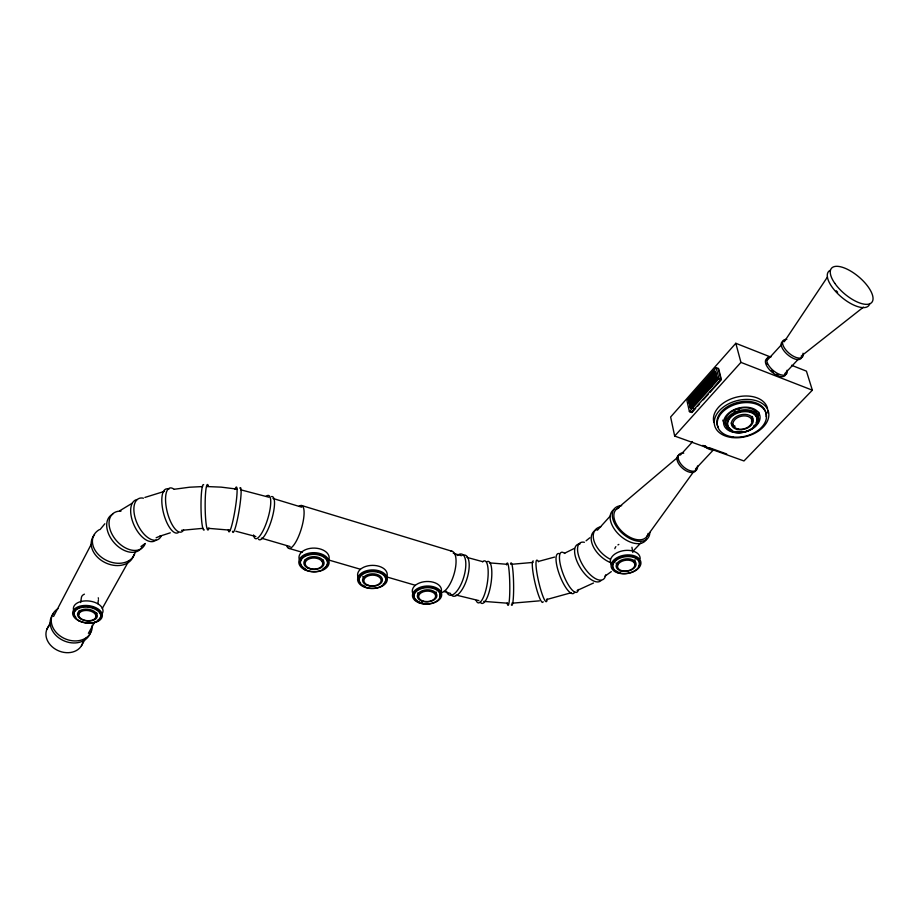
<?xml version="1.0" encoding="UTF-8"?>
<svg xmlns="http://www.w3.org/2000/svg" width="919" height="919" viewBox="0 0 919 919"><rect width="100%" height="100%" fill="white"/><g stroke="black" fill="none" stroke-linecap="round" stroke-linejoin="round"><path stroke-width="1.38" d="M95.898 616.856A8.673 5.077 6.6 0 0 83.916 610.653A8.673 5.077 6.6 0 0 82.159 619.303A8.673 5.077 6.6 0 0 95.898 616.856L96.484 612.904M97.862 603.691L98.448 599.739M78.735 614.397L79.367 610.446M80.619 602.542L81.458 597.27A8.593 5.1 6.8 0 1 84.422 594.156M46.961 629.124L50.936 621.508M53.589 616.431L91.349 544.082M81.458 645.747L85.616 638.303M88.385 633.34L94.623 622.186M102.239 608.539L128.545 561.406M784.229 341.742L827.491 276.952M646.942 536.34L693.397 471.998M100.045 529.585L104.869 523.761M770.754 357.077L735.809 343.292L670.629 416.996L674.672 436.054L743.965 460.959L812.35 390.184L806.434 371.15L791.546 365.28M721.047 378.237L718.624 368.611L716.165 367.657L686.952 400.638L689.422 411.643L691.869 412.551L695.683 408.3M715.396 371.954L688.928 401.775L688.687 400.73L715.131 370.92L717.05 378.628L690.433 408.438L716.946 378.214M715.499 372.367L689.112 402.602L715.602 372.792M715.809 373.619L689.296 403.43L715.706 373.206M716.016 374.447L689.491 404.268L715.912 374.033M716.223 375.285L689.675 405.095L716.119 374.872M716.429 376.124L689.87 405.934L716.326 375.699M716.636 376.951L690.054 406.761L716.533 376.537M716.843 377.789L690.249 407.599L716.74 377.376M692.708 405.313L694.615 403.188M710.203 387.841L712.11 385.716M689.422 411.643L718.911 378.662L716.165 367.657M691.387 412.367L720.898 379.432L718.141 368.416M697.59 406.175L699.497 404.05M703.299 399.799L708.067 394.492M709.973 392.367L721.404 379.616M674.672 436.054L740.932 362.385L735.809 343.292M597.488 530.137L610.423 515.846M680.416 455.043L692.501 441.844M767.526 359.938L781.793 344.361M695.43 469.092L713.339 449.954M784.746 373.7L798.255 359.272M633.065 551.136L640.773 543.003M616.35 509.298L678.245 456.881M586.069 540.82L589.791 537.776M801.15 356.181L863.423 307.164M611.307 571.629L604.978 576.167M140.94 546.552L144.605 543.91M119.872 510.7L132.359 503.141M574.341 548.425L564.806 553.123M593.502 583.014L577.109 590.515M156.15 537.741L160.974 535.766M144.903 497.432L164.501 491.343M159.78 536.202L170.291 532.813M571.181 592.744L546.495 599.579M554.616 557.063L538.706 561.36M174.277 489.253L189.578 487.219L202.674 486.576M181.56 530.332L203.053 528.322M533.043 562.417L511.205 564.323M539.396 600.854L511.803 603.22M507.736 603.22L483.727 601.394M507.185 564.312L489.528 562.876M689.583 404.682L691.387 404.716M689.767 405.509L691.57 405.543M689.962 406.347L691.766 406.382M690.146 407.186L691.95 407.209M207.947 528.299L229.876 530.148M689.204 403.016L691.008 403.05M689.399 403.843L691.191 403.878M206.626 486.542L221.18 487.139L236.884 489.092M478.891 600.612L456.088 595.064M240.744 489.816L268.876 497.213M235.838 531.228L255.838 536.535M482.843 561.704L466.921 557.385M288.623 548.31L302.374 552.319M328.474 559.935L360.087 569.16M386.187 576.776L415.043 585.185M261.329 538.143L290.128 546.564M443.751 591.457L450.609 593.467M301.627 505.507L452.056 551.285M272.977 498.454L301.662 507.173M453.262 553.238L461.453 555.731M702.794 445.393L706.814 446.829M726.711 453.986L709.491 447.794L709.686 448.633M692.581 408.105L694.546 408.84M718.911 378.662L720.898 379.432M740.932 362.385L812.35 390.184M692.087 441.534L692.271 442.384M631.927 547.242L632.812 552.468M634.156 560.314L634.834 564.232M298.916 506.403A22.366 6.387 -73.2 0 1 301.294 528.884A22.366 6.387 -73.2 0 1 286.889 545.989M451.011 551.17A21.459 8.317 -73.5 0 1 454.974 570.469A21.459 8.317 -73.5 0 1 441.936 592.445M696.292 469.195A11.671 6.376 41.4 0 1 682.518 468.288A11.671 6.376 41.4 0 1 679.612 454.629M697.475 466.002A11.683 6.364 41.4 0 1 690.089 470.735A11.683 6.364 41.4 0 1 678.659 460.051A11.683 6.364 41.4 0 1 683.736 453.159M713.96 449.942A11.867 6.284 41.2 0 1 704.632 446.588M610.09 562.428A21.918 13.257 42.1 0 1 592.571 544.99A21.918 13.257 42.1 0 1 596.925 529.574M609.86 559.039A21.964 13.245 42.1 0 1 593.892 540.498A21.964 13.245 42.1 0 1 600.762 526.817M801.644 357.422A12.636 5.882 40.6 0 1 787.101 354.229A12.636 5.882 40.6 0 1 783.551 341.041M803.011 353.218A12.648 5.882 40.6 0 1 796.313 357.525A12.648 5.882 40.6 0 1 783.712 346.773A12.648 5.882 40.6 0 1 786.813 339.398M510.516 563.875A21.217 2.102 89 0 1 513.583 583.186A21.217 2.102 89 0 1 511.389 604.782M506.553 564.886A21.217 2.045 89 0 1 509.781 584.576A21.217 2.045 89 0 1 507.127 603.025M785.848 373.642A12.498 5.973 40.7 0 1 771.776 371.931A12.498 5.973 40.7 0 1 767.836 358.215M787.055 370.277A12.51 5.962 40.7 0 1 780.311 374.665A12.51 5.962 40.7 0 1 767.87 364.016A12.51 5.962 40.7 0 1 771.075 356.583M547.115 599.039A21.275 2.998 77.1 0 1 538.695 581.876A21.275 2.998 77.1 0 1 538.454 561.785M543.163 601.75A21.263 3.056 77.1 0 1 535.295 583.99A21.263 3.056 77.1 0 1 533.307 560.958M358.054 577.132A14.83 9.305 -0.9 0 1 372.517 565.369A14.83 9.305 -0.9 0 1 386.727 576.983M364.395 578.43A9.902 6.215 -0.9 0 1 362.821 576.339M360.719 583.393A13.417 8.386 -0.9 0 1 371.736 570.871A13.417 8.386 -0.9 0 1 384.877 582.313M384.142 583.255A13.417 8.386 -0.9 0 1 383.223 584.151M365.245 586.379A13.417 8.386 -0.9 0 1 362.683 585.07M156.012 540.108A22.607 11.913 65.2 0 1 134.3 525.702A22.607 11.913 65.2 0 1 137.057 499.534M161.17 536.122A22.63 11.878 65.2 0 1 137.528 524.267A22.63 11.878 65.2 0 1 143.456 498.201M299.157 559.039A15.106 9.592 0.9 0 1 314.677 548.103A15.106 9.592 0.9 0 1 328.749 560.073M323.511 560.073A10.075 6.399 0.9 0 1 322.339 561.475M305.384 560.877A10.075 6.399 0.9 0 1 304.809 560.153M305.556 569.01A13.659 8.639 0.9 0 1 303.787 556.42A13.659 8.639 0.9 0 1 323.729 556.317A13.659 8.639 0.9 0 1 322.868 568.918M869.788 303.523A26.341 11.108 40.2 0 1 841.517 297.147A26.341 11.108 40.2 0 1 830.316 270.266M413.159 594.007A14.601 9.041 -2.6 0 1 426.473 581.509A14.601 9.041 -2.6 0 1 440.844 592.766M436.203 592.054A9.741 6.031 -2.6 0 1 435.215 593.456M418.202 593.559A9.741 6.031 -2.6 0 1 417.72 592.881M413.952 596.224A13.211 8.145 -2.6 0 1 428.38 586.931A13.211 8.145 -2.6 0 1 439.719 597.074M422.591 602.864A13.211 8.145 -2.6 0 1 421.074 602.496M419.661 602.014A13.211 8.145 -2.6 0 1 418.363 601.428M417.192 600.739A13.211 8.145 -2.6 0 1 415.331 599.119M414.676 598.2A13.211 8.145 -2.6 0 1 414.205 597.224M837.634 292.208A24.17 10.189 40.2 0 1 836.301 290.76M777.819 374.826A11.005 5.261 40.7 0 1 776.704 374.332M773.316 372.241A11.005 5.261 40.7 0 1 771.202 370.437M767.02 364.361A11.005 5.261 40.7 0 1 766.745 363.43M98.23 597.809A8.593 5.1 6.8 0 1 98.436 598.453M73.911 611.02A14.888 8.765 6.6 0 1 88.029 600.934A14.888 8.765 6.6 0 1 102.572 612.996M102.009 613.995A14.888 8.765 6.6 0 1 101.228 614.937M96.92 613.237A9.937 5.847 6.6 0 1 96.265 613.812M79.62 612.054A9.937 5.847 6.6 0 1 79.08 611.353M75.875 617.396A13.463 7.892 6.6 0 1 86.501 606.345A13.463 7.892 6.6 0 1 99.999 618.142M99.298 618.992A13.463 7.892 6.6 0 1 97.345 620.451M90.774 631.548A21.103 16.737 23.3 0 1 62.951 640.359A21.103 16.737 23.3 0 1 53.555 613.513M92.21 625.276A21.137 16.737 23.4 0 1 64.043 638.314A21.137 16.737 23.4 0 1 57.966 608.665M133.91 554.433A22.447 16.829 25.4 0 1 104.984 562.554A22.447 16.829 25.4 0 1 94.519 534.835M135.185 552.158A22.493 16.829 25.5 0 1 103.767 558.878A22.493 16.829 25.5 0 1 99.172 529.758M82.905 642.197A19.184 15.336 22.9 0 1 57.529 650.353A19.184 15.336 22.9 0 1 49.04 625.862M614.857 548.689A8.65 5.411 -8.7 0 1 615.075 548M615.408 547.322A8.65 5.411 -8.7 0 1 615.879 546.656M617.959 544.898A8.65 5.411 -8.7 0 1 618.843 544.416M611.365 564.473A15.003 9.293 -8.6 0 1 622.645 550.826A15.003 9.293 -8.6 0 1 640.141 558.614M635.086 559.82A10.017 6.203 -8.6 0 1 633.88 562.152M617.936 564.748A10.017 6.203 -8.6 0 1 615.971 562.945M614.145 569.435A13.567 8.374 -8.5 0 1 623.645 556.248A13.567 8.374 -8.5 0 1 639.337 564.335M638.981 565.392A13.567 8.374 -8.5 0 1 638.429 566.449M620.141 572.468A13.567 8.374 -8.5 0 1 618.671 572.089M617.315 571.584A13.567 8.374 -8.5 0 1 615.041 570.251M142.066 547.127A22.504 14.922 49.3 0 1 114.289 542.876A22.504 14.922 49.3 0 1 112.738 514.203M145.294 543.462A22.538 14.899 49.3 0 1 114.898 538.764A22.538 14.899 49.3 0 1 120.998 511.125M578.442 589.47A21.413 6.1 68.9 0 1 563.232 574.203A21.413 6.1 68.9 0 1 564.703 553.468M574.708 591.905A21.401 6.146 68.9 0 1 560.257 576.753A21.401 6.146 68.9 0 1 559.326 553.617M178.263 532.652A22.734 8.535 75.7 0 1 163.031 510.987A22.734 8.535 75.7 0 1 168.878 489.31M183.639 529.964A22.745 8.478 75.7 0 1 167.109 511.435A22.745 8.478 75.7 0 1 173.783 489.103M718.13 427.174A25.066 16.68 -14.3 0 1 738.692 402.189A25.066 16.68 -14.3 0 1 766.09 416.686M758.807 412.263A18.506 12.349 -14.4 0 1 757.83 417.054M726.596 425.267A18.506 12.349 -14.4 0 1 722.771 420.167M767.893 410.667A27.731 18.495 -14.4 0 1 767.813 413.045M713.925 422.499A27.731 18.495 -14.4 0 1 735.797 397.341A27.731 18.495 -14.4 0 1 767.537 408.358M734.155 411.517A9.661 6.444 -14.4 0 1 735.085 410.862M738.325 409.38A9.661 6.444 -14.4 0 1 739.496 409.07M204.271 529.781A22.757 2.608 89.4 0 1 201.02 508.012A22.757 2.608 89.4 0 1 203.685 484.738M208.935 528.069A22.757 2.539 89.4 0 1 205.167 507.966A22.757 2.539 89.4 0 1 208.395 486.025M605.655 574.869A21.631 9.684 57.9 0 1 583.887 566.966A21.631 9.684 57.9 0 1 584.404 542.29M601.06 580.521A21.596 9.707 57.9 0 1 579.521 566.472A21.596 9.707 57.9 0 1 580.05 543.922M726.78 426.048A16.68 11.097 -14.3 0 1 739.738 408.254A16.68 11.097 -14.3 0 1 757.67 419.305M752.397 416.468A11.131 7.409 -14.3 0 1 751.443 421.212M735.131 426.232A11.131 7.409 -14.3 0 1 731.202 423.004M731.972 430.081A15.06 10.006 -14.3 0 1 736.854 412.505A15.06 10.006 -14.3 0 1 756.911 420.052M756.647 421.35A15.06 10.006 -14.3 0 1 756.153 422.66M754.522 425.164A15.06 10.006 -14.3 0 1 753.408 426.336M742.001 431.482A15.06 10.006 -14.3 0 1 736.601 431.493M234.942 489.379A22.711 2.355 -80.6 0 1 235.184 508.977A22.711 2.355 -80.6 0 1 228.383 529.654M239.802 488.138A22.699 2.412 -80.6 0 1 239.009 511.033A22.699 2.412 -80.6 0 1 232.484 531.308M646.942 538.339A22.274 13.142 41.9 0 1 620.325 535.834A22.274 13.142 41.9 0 1 614.237 509.413M649.836 532.469A22.32 13.13 41.9 0 1 621.485 532.549A22.32 13.13 41.9 0 1 621.669 505.691M487.036 561.704A21.252 5.951 -81.3 0 1 490.838 584.438A21.252 5.951 -81.3 0 1 480.235 602.094M482.647 561.739A21.263 5.905 -81.3 0 1 487.185 583.864A21.263 5.905 -81.3 0 1 476.122 600.463M271.53 496.57A22.55 5.985 -73.1 0 1 271.519 520.016A22.55 5.985 -73.1 0 1 258.515 539.281M266.028 496.409A22.573 5.928 -73.1 0 1 267.303 520.234A22.573 5.928 -73.1 0 1 253.575 534.95M462.843 555.202A21.378 8.478 -73.5 0 1 467.151 578.177A21.378 8.478 -73.5 0 1 451.045 594.754M457.065 555.547A21.401 8.432 -73.5 0 1 463.75 577.166A21.401 8.432 -73.5 0 1 446.416 591.239M648.113 533.422A20.471 12.05 41.9 0 1 623.231 532.641A20.471 12.05 41.9 0 1 619.027 507.736M709.319 448.3A10.454 5.537 41.2 0 1 708.239 447.863M706.056 446.645A10.454 5.537 41.2 0 1 704.988 445.899M368.082 585.208A8.639 5.399 -0.9 0 0 381.132 580.498A8.639 5.399 -0.9 0 0 368.266 575.857A8.639 5.399 -0.9 0 0 368.082 585.208M364.843 587.287A14.876 9.305 -0.9 0 0 387.347 579.211A14.876 9.305 -0.9 0 0 365.234 571.17A14.876 9.305 -0.9 0 0 364.843 587.287M367.416 585.403A9.937 6.203 -0.9 0 0 382.419 579.992A9.937 6.203 -0.9 0 0 367.634 574.651A9.937 6.203 -0.9 0 0 367.416 585.403M365.613 587.252A13.417 8.386 -0.9 0 0 385.9 579.969A13.417 8.386 -0.9 0 0 365.946 572.732A13.417 8.386 -0.9 0 0 365.613 587.252M308.761 568.011A8.799 5.56 0.9 0 0 322.695 564.243A8.799 5.56 0.9 0 0 310.392 558.442A8.799 5.56 0.9 0 0 308.761 568.011M304.993 569.895A15.141 9.581 0.9 0 0 329.025 563.462A15.141 9.581 0.9 0 0 307.888 553.422A15.141 9.581 0.9 0 0 304.993 569.895M307.991 568.16A10.109 6.399 0.9 0 0 324.016 563.841A10.109 6.399 0.9 0 0 309.875 557.167A10.109 6.399 0.9 0 0 307.991 568.16M305.866 569.918A13.67 8.639 0.9 0 0 327.532 564.105A13.67 8.639 0.9 0 0 308.462 555.065A13.67 8.639 0.9 0 0 305.866 569.918M834.762 283.27A26.398 11.074 40.2 0 0 871.465 302.742A26.398 11.074 40.2 0 0 848.742 269.991A26.398 11.074 40.2 0 0 834.762 283.27M422.602 600.9A8.512 5.238 -2.6 0 0 435.64 596.316A8.512 5.238 -2.6 0 0 423.188 591.813A8.512 5.238 -2.6 0 0 422.602 600.9M419.225 602.898A14.635 9.029 -2.6 0 0 441.694 595.041A14.635 9.029 -2.6 0 0 420.316 587.241A14.635 9.029 -2.6 0 0 419.225 602.898M421.89 601.083A9.776 6.019 -2.6 0 0 436.881 595.811A9.776 6.019 -2.6 0 0 422.579 590.63A9.776 6.019 -2.6 0 0 421.89 601.083M420.04 602.887A13.211 8.145 -2.6 0 0 440.304 595.788A13.211 8.145 -2.6 0 0 421.005 588.769A13.211 8.145 -2.6 0 0 420.04 602.887M78.575 620.67A14.934 8.753 6.6 0 0 102.25 616.488A14.934 8.753 6.6 0 0 81.676 605.782A14.934 8.753 6.6 0 0 78.575 620.67M81.458 619.349A9.971 5.847 6.6 0 0 97.253 616.534A9.971 5.847 6.6 0 0 83.48 609.412A9.971 5.847 6.6 0 0 81.458 619.349M79.333 620.807A13.475 7.892 6.6 0 0 100.711 617.028A13.475 7.892 6.6 0 0 82.124 607.379A13.475 7.892 6.6 0 0 79.333 620.807M621.726 570.676A8.742 5.388 -8.5 0 0 634.88 564.909A8.742 5.388 -8.5 0 0 621.991 561.256A8.742 5.388 -8.5 0 0 621.726 570.676M618.269 573.031A15.049 9.282 -8.5 0 0 640.934 563.14A15.049 9.282 -8.5 0 0 618.797 556.799A15.049 9.282 -8.5 0 0 618.269 573.031M620.98 570.929A10.052 6.192 -8.5 0 0 636.097 564.3A10.052 6.192 -8.5 0 0 621.29 560.096A10.052 6.192 -8.5 0 0 620.98 570.929M619.153 572.939A13.578 8.374 -8.5 0 0 639.601 564.002A13.578 8.374 -8.5 0 0 619.613 558.293A13.578 8.374 -8.5 0 0 619.153 572.939M733.431 432.286A18.564 12.338 -14.3 0 0 760.059 416.904A18.564 12.338 -14.3 0 0 732.018 410.747A18.564 12.338 -14.3 0 0 733.431 432.286M733.259 436.973A25.089 16.68 -14.3 0 0 766.17 413.699A25.089 16.68 -14.3 0 0 726.148 408.978A25.089 16.68 -14.3 0 0 733.259 436.973M731.995 437.547A27.788 18.495 -14.3 0 0 768.479 411.769A27.788 18.495 -14.3 0 0 724.172 406.485A27.788 18.495 -14.3 0 0 731.995 437.547M738.106 429.001A9.707 6.444 -14.3 0 0 751.995 420.925A9.707 6.444 -14.3 0 0 737.302 417.766A9.707 6.444 -14.3 0 0 738.106 429.001M734.603 432.332A16.703 11.097 -14.3 0 0 758.554 418.49A16.703 11.097 -14.3 0 0 733.316 412.976A16.703 11.097 -14.3 0 0 734.603 432.332M737.314 429.449A11.154 7.409 -14.3 0 0 753.293 420.178A11.154 7.409 -14.3 0 0 736.406 416.537A11.154 7.409 -14.3 0 0 737.314 429.449M735.533 432.01A15.072 10.006 -14.3 0 0 757.141 419.512A15.072 10.006 -14.3 0 0 734.361 414.549A15.072 10.006 -14.3 0 0 735.533 432.01"/></g></svg>
